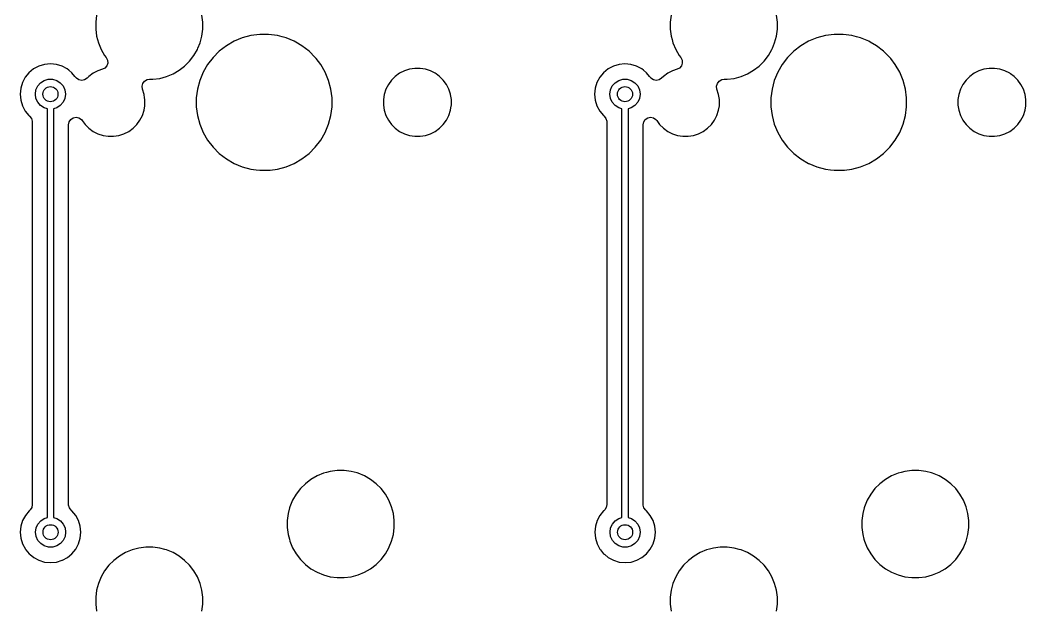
# Model space of a CAD drawing. Extents: x 17 to 170, y -181 to -32.
# Drawn here: x 98.33 to 131.68, y -89.09 to -69.65 of the extents above; entities that cross this region are included whole.
import ezdxf

# ---------------------------------------------------------------- set-up
doc = ezdxf.new("R2010")
doc.units = 0
doc.layers.add('BLACK', color=7, linetype='CONTINUOUS')

msp = doc.modelspace()

# ---------------------------------------------------------------- linework, layer by layer
at = {"layer": 'BLACK', "linetype": 'CONTINUOUS'}
for p, q in [((100.869879, -69.487874), (100.8395, -69.718628)), ((104.3905, -69.718628), (104.360121, -69.487874)), ((119.919879, -69.487874), (119.8895, -69.718628)), ((123.4405, -69.718628), (123.410121, -69.487874)), ((100.8395, -69.718628), (100.8395, -69.951372)), ((100.8395, -69.951372), (100.869879, -70.182126)), ((104.360121, -70.182126), (104.3905, -69.951372)), ((104.3905, -69.951372), (104.3905, -69.718628)), ((119.8895, -69.718628), (119.8895, -69.951372)), ((119.8895, -69.951372), (119.919879, -70.182126)), ((123.410121, -70.182126), (123.4405, -69.951372)), ((123.4405, -69.951372), (123.4405, -69.718628)), ((100.869879, -70.182126), (100.898975, -70.290712)), ((100.898975, -70.290712), (100.93012, -70.406948)), ((104.299882, -70.40694), (104.360121, -70.182126)), ((105.427496, -70.352255), (105.17201, -70.499759)), ((105.4275, -70.352253), (105.427496, -70.352255)), ((105.700049, -70.23936), (105.4275, -70.352253)), ((105.985011, -70.163006), (105.700049, -70.23936)), ((106.277493, -70.1245), (105.985011, -70.163006)), ((106.277494, -70.1245), (106.277493, -70.1245)), ((106.572506, -70.1245), (106.277494, -70.1245)), ((106.572507, -70.1245), (106.572506, -70.1245)), ((106.864989, -70.163006), (106.572507, -70.1245)), ((106.864993, -70.163007), (106.864988, -70.163006)), ((106.864988, -70.163006), (106.864989, -70.163006)), ((107.018105, -70.204033), (106.864993, -70.163007)), ((107.14995, -70.23936), (107.018105, -70.204033)), ((107.422499, -70.352253), (107.14995, -70.23936)), ((107.422503, -70.352255), (107.422499, -70.352253)), ((107.422505, -70.352256), (107.422503, -70.352255)), ((107.422507, -70.352257), (107.422505, -70.352256)), ((107.469421, -70.379343), (107.422507, -70.352257)), ((119.919879, -70.182126), (119.948975, -70.290712)), ((119.948975, -70.290712), (119.98012, -70.406948)), ((123.349882, -70.40694), (123.410121, -70.182126)), ((124.477496, -70.352255), (124.22201, -70.499759)), ((124.4775, -70.352253), (124.477496, -70.352255)), ((124.750049, -70.23936), (124.4775, -70.352253)), ((125.035011, -70.163006), (124.750049, -70.23936)), ((125.327493, -70.1245), (125.035011, -70.163006)), ((125.327494, -70.1245), (125.327493, -70.1245)), ((125.622506, -70.1245), (125.327494, -70.1245)), ((125.622507, -70.1245), (125.622506, -70.1245)), ((125.914989, -70.163006), (125.622507, -70.1245)), ((125.914993, -70.163007), (125.914988, -70.163006)), ((125.914988, -70.163006), (125.914989, -70.163006)), ((126.068105, -70.204033), (125.914993, -70.163007)), ((126.19995, -70.23936), (126.068105, -70.204033)), ((126.472499, -70.352253), (126.19995, -70.23936)), ((126.472503, -70.352255), (126.472499, -70.352253)), ((126.472505, -70.352256), (126.472503, -70.352255)), ((126.472507, -70.352257), (126.472505, -70.352256)), ((126.519421, -70.379343), (126.472507, -70.352257)), ((100.93012, -70.406948), (101.019179, -70.621958)), ((101.019179, -70.621958), (101.019184, -70.621967)), ((101.019184, -70.621967), (101.019185, -70.621969)), ((101.019185, -70.621969), (101.135558, -70.823532)), ((104.094442, -70.823532), (104.210815, -70.621969)), ((104.210815, -70.621969), (104.227986, -70.580516)), ((104.227986, -70.580516), (104.299879, -70.406948)), ((104.299879, -70.406945), (104.299882, -70.40694)), ((104.299879, -70.406948), (104.299879, -70.406945)), ((104.937963, -70.679349), (104.729349, -70.887963)), ((105.172005, -70.499762), (104.937963, -70.679349)), ((105.17201, -70.499759), (105.172005, -70.499762)), ((107.677989, -70.499759), (107.469421, -70.379343)), ((107.677994, -70.499762), (107.677989, -70.499759)), ((107.912036, -70.679349), (107.677994, -70.499762)), ((107.912037, -70.67935), (107.912036, -70.679349)), ((107.912042, -70.679354), (107.912037, -70.67935)), ((108.120646, -70.887958), (107.912042, -70.679354)), ((119.98012, -70.406948), (120.069179, -70.621958)), ((120.069179, -70.621958), (120.069184, -70.621967)), ((120.069184, -70.621967), (120.069185, -70.621969)), ((120.069185, -70.621969), (120.185558, -70.823532)), ((123.144442, -70.823532), (123.260815, -70.621969)), ((123.260815, -70.621969), (123.277986, -70.580516)), ((123.277986, -70.580516), (123.349879, -70.406948)), ((123.349879, -70.406945), (123.349882, -70.40694)), ((123.349879, -70.406948), (123.349879, -70.406945)), ((123.987963, -70.679349), (123.779349, -70.887963)), ((124.222005, -70.499762), (123.987963, -70.679349)), ((124.22201, -70.499759), (124.222005, -70.499762)), ((126.727989, -70.499759), (126.519421, -70.379343)), ((126.727994, -70.499762), (126.727989, -70.499759)), ((126.962036, -70.679349), (126.727994, -70.499762)), ((126.962037, -70.67935), (126.962036, -70.679349)), ((126.962042, -70.679354), (126.962037, -70.67935)), ((127.170646, -70.887958), (126.962042, -70.679354)), ((101.135558, -70.823532), (101.13556, -70.823535)), ((101.13556, -70.823535), (101.135561, -70.823536)), ((101.135561, -70.823536), (101.188925, -70.893082)), ((101.188925, -70.893082), (101.231896, -70.980217)), ((101.231896, -70.980217), (101.23825, -71.077164)), ((103.788181, -71.172756), (103.952756, -71.008181)), ((103.952756, -71.008181), (104.094442, -70.823532)), ((104.729349, -70.887963), (104.549762, -71.122005)), ((108.120649, -70.887962), (108.120646, -70.887958)), ((108.12065, -70.887963), (108.120649, -70.887962)), ((108.148148, -70.923799), (108.12065, -70.887963)), ((108.300238, -71.122006), (108.148148, -70.923799)), ((120.185558, -70.823532), (120.18556, -70.823535)), ((120.18556, -70.823535), (120.185561, -70.823536)), ((120.185561, -70.823536), (120.238925, -70.893082)), ((120.238925, -70.893082), (120.281896, -70.980217)), ((120.281896, -70.980217), (120.28825, -71.077164)), ((122.838181, -71.172756), (123.002756, -71.008181)), ((123.002756, -71.008181), (123.144442, -70.823532)), ((123.779349, -70.887963), (123.599762, -71.122005)), ((127.170649, -70.887962), (127.170646, -70.887958)), ((127.17065, -70.887963), (127.170649, -70.887962)), ((127.198148, -70.923799), (127.17065, -70.887963)), ((127.350238, -71.122006), (127.198148, -70.923799)), ((98.779637, -71.26804), (98.627294, -71.393066)), ((98.95344, -71.17514), (98.779637, -71.26804)), ((98.953448, -71.175137), (98.95344, -71.17514)), ((99.142042, -71.117927), (98.953448, -71.175137)), ((99.338174, -71.098611), (99.142042, -71.117927)), ((99.534305, -71.117927), (99.338174, -71.098611)), ((99.722899, -71.175137), (99.534305, -71.117927)), ((99.722907, -71.17514), (99.722899, -71.175137)), ((99.89671, -71.26804), (99.722907, -71.17514)), ((99.953249, -71.314441), (99.89671, -71.26804)), ((100.049057, -71.393069), (99.953249, -71.314441)), ((100.912947, -71.331963), (100.75511, -71.412385)), ((100.912965, -71.331955), (100.912947, -71.331963)), ((101.068325, -71.281476), (100.912965, -71.331955)), ((101.142961, -71.242208), (101.068325, -71.281476)), ((101.20702, -71.169163), (101.142961, -71.242208)), ((101.23825, -71.077164), (101.20702, -71.169163)), ((103.401969, -71.430815), (103.603532, -71.314442)), ((103.603532, -71.314442), (103.788181, -71.172756)), ((104.549759, -71.12201), (104.402255, -71.377496)), ((104.549762, -71.122005), (104.549759, -71.12201)), ((108.447743, -71.377493), (108.300238, -71.122006)), ((111.072947, -71.331963), (110.91511, -71.412385)), ((111.072956, -71.331959), (111.072947, -71.331963)), ((111.072958, -71.331958), (111.072956, -71.331958)), ((111.072956, -71.331958), (111.072956, -71.331959)), ((111.241445, -71.277214), (111.072958, -71.331958)), ((111.241448, -71.277213), (111.241445, -71.277214)), ((111.24145, -71.277213), (111.241448, -71.277213)), ((111.241456, -71.277211), (111.24145, -71.277213)), ((111.416411, -71.2495), (111.241456, -71.277211)), ((111.416421, -71.2495), (111.416411, -71.2495)), ((111.593579, -71.2495), (111.416421, -71.2495)), ((111.593588, -71.2495), (111.593579, -71.2495)), ((111.768543, -71.277211), (111.593588, -71.2495)), ((111.768549, -71.277213), (111.768543, -71.277211)), ((111.768555, -71.277214), (111.768549, -71.277213)), ((111.937042, -71.331958), (111.768555, -71.277214)), ((111.93705, -71.331962), (111.937042, -71.331958)), ((111.937052, -71.331963), (111.93705, -71.331962)), ((112.094889, -71.412385), (111.937052, -71.331963)), ((117.829637, -71.26804), (117.677294, -71.393066)), ((118.00344, -71.17514), (117.829637, -71.26804)), ((118.003448, -71.175137), (118.00344, -71.17514)), ((118.192042, -71.117927), (118.003448, -71.175137)), ((118.388174, -71.098611), (118.192042, -71.117927)), ((118.584305, -71.117927), (118.388174, -71.098611)), ((118.772899, -71.175137), (118.584305, -71.117927)), ((118.772907, -71.17514), (118.772899, -71.175137)), ((118.94671, -71.26804), (118.772907, -71.17514)), ((119.003249, -71.314441), (118.94671, -71.26804)), ((119.099057, -71.393069), (119.003249, -71.314441)), ((119.962947, -71.331963), (119.80511, -71.412385)), ((119.962965, -71.331955), (119.962947, -71.331963)), ((120.118325, -71.281476), (119.962965, -71.331955)), ((120.192961, -71.242208), (120.118325, -71.281476)), ((120.25702, -71.169163), (120.192961, -71.242208)), ((120.28825, -71.077164), (120.25702, -71.169163)), ((122.451969, -71.430815), (122.653532, -71.314442)), ((122.653532, -71.314442), (122.838181, -71.172756)), ((123.599759, -71.12201), (123.452255, -71.377496)), ((123.599762, -71.122005), (123.599759, -71.12201)), ((127.497743, -71.377493), (127.350238, -71.122006)), ((130.122947, -71.331963), (129.96511, -71.412385)), ((130.122956, -71.331959), (130.122947, -71.331963)), ((130.122958, -71.331958), (130.122956, -71.331958)), ((130.122956, -71.331958), (130.122956, -71.331959)), ((130.291445, -71.277214), (130.122958, -71.331958)), ((130.291448, -71.277213), (130.291445, -71.277214)), ((130.29145, -71.277213), (130.291448, -71.277213)), ((130.291456, -71.277211), (130.29145, -71.277213)), ((130.466411, -71.2495), (130.291456, -71.277211)), ((130.466421, -71.2495), (130.466411, -71.2495)), ((130.643579, -71.2495), (130.466421, -71.2495)), ((130.643588, -71.2495), (130.643579, -71.2495)), ((130.818543, -71.277211), (130.643588, -71.2495)), ((130.818549, -71.277213), (130.818543, -71.277211)), ((130.818555, -71.277214), (130.818549, -71.277213)), ((130.987042, -71.331958), (130.818555, -71.277214)), ((130.98705, -71.331962), (130.987042, -71.331958)), ((130.987052, -71.331963), (130.98705, -71.331962)), ((131.144889, -71.412385), (130.987052, -71.331963)), ((98.502262, -71.545415), (98.409362, -71.719218)), ((98.627288, -71.393072), (98.502262, -71.545415)), ((98.627294, -71.393066), (98.627288, -71.393072)), ((99.010744, -71.726077), (99.130466, -71.649136)), ((99.130466, -71.649136), (99.267017, -71.609041)), ((99.267017, -71.609041), (99.409331, -71.609041)), ((99.409331, -71.609041), (99.545882, -71.649136)), ((99.545882, -71.649136), (99.665604, -71.726077)), ((100.15037, -71.516519), (100.049057, -71.393069)), ((100.181845, -71.554871), (100.15037, -71.516519)), ((100.182502, -71.554331), (100.181845, -71.554871)), ((100.200229, -71.575931), (100.182502, -71.554331)), ((100.28101, -71.629908), (100.200229, -71.575931)), ((100.376298, -71.648863), (100.28101, -71.629908)), ((100.471586, -71.62991), (100.376298, -71.648863)), ((100.552368, -71.575934), (100.471586, -71.62991)), ((100.611783, -71.516519), (100.552368, -71.575934)), ((100.611787, -71.516516), (100.611783, -71.516519)), ((100.75511, -71.412385), (100.611787, -71.516516)), ((102.400879, -71.746455), (102.461028, -71.670158)), ((102.461028, -71.670158), (102.545795, -71.622686)), ((102.545795, -71.622686), (102.622739, -71.6105)), ((102.622739, -71.6105), (102.731372, -71.6105)), ((102.731372, -71.6105), (102.962126, -71.580121)), ((102.962126, -71.580121), (103.18694, -71.519882)), ((103.18694, -71.519882), (103.186945, -71.519879)), ((103.186945, -71.519879), (103.186948, -71.519879)), ((103.186948, -71.519879), (103.401958, -71.43082)), ((103.401958, -71.43082), (103.401961, -71.430818)), ((103.401961, -71.430818), (103.401969, -71.430815)), ((104.28936, -71.650049), (104.213006, -71.935011)), ((104.402253, -71.3775), (104.28936, -71.650049)), ((104.402255, -71.377496), (104.402253, -71.3775)), ((108.560639, -71.650048), (108.447743, -71.377493)), ((108.636993, -71.935007), (108.560639, -71.650048)), ((110.646514, -71.641789), (110.542385, -71.78511)), ((110.771789, -71.516514), (110.646514, -71.641789)), ((110.91511, -71.412385), (110.771789, -71.516514)), ((112.124788, -71.434108), (112.094889, -71.412385)), ((112.238214, -71.516517), (112.124788, -71.434108)), ((112.363483, -71.641786), (112.238214, -71.516517)), ((112.467614, -71.78511), (112.363483, -71.641786)), ((117.552262, -71.545415), (117.459362, -71.719218)), ((117.677288, -71.393072), (117.552262, -71.545415)), ((117.677294, -71.393066), (117.677288, -71.393072)), ((118.060744, -71.726077), (118.180466, -71.649136)), ((118.180466, -71.649136), (118.317017, -71.609041)), ((118.317017, -71.609041), (118.459331, -71.609041)), ((118.459331, -71.609041), (118.595882, -71.649136)), ((118.595882, -71.649136), (118.715604, -71.726077)), ((119.20037, -71.516519), (119.099057, -71.393069)), ((119.231845, -71.554871), (119.20037, -71.516519)), ((119.232502, -71.554331), (119.231845, -71.554871)), ((119.250229, -71.575931), (119.232502, -71.554331)), ((119.33101, -71.629908), (119.250229, -71.575931)), ((119.426298, -71.648863), (119.33101, -71.629908)), ((119.521586, -71.62991), (119.426298, -71.648863)), ((119.602368, -71.575934), (119.521586, -71.62991)), ((119.661783, -71.516519), (119.602368, -71.575934)), ((119.661787, -71.516516), (119.661783, -71.516519)), ((119.80511, -71.412385), (119.661787, -71.516516)), ((121.450879, -71.746455), (121.511028, -71.670158)), ((121.511028, -71.670158), (121.595795, -71.622686)), ((121.595795, -71.622686), (121.672739, -71.6105)), ((121.672739, -71.6105), (121.781372, -71.6105)), ((121.781372, -71.6105), (122.012126, -71.580121)), ((122.012126, -71.580121), (122.23694, -71.519882)), ((122.23694, -71.519882), (122.236945, -71.519879)), ((122.236945, -71.519879), (122.236948, -71.519879)), ((122.236948, -71.519879), (122.451958, -71.43082)), ((122.451958, -71.43082), (122.451961, -71.430818)), ((122.451961, -71.430818), (122.451969, -71.430815)), ((123.33936, -71.650049), (123.263006, -71.935011)), ((123.452253, -71.3775), (123.33936, -71.650049)), ((123.452255, -71.377496), (123.452253, -71.3775)), ((127.610639, -71.650048), (127.497743, -71.377493)), ((127.686993, -71.935007), (127.610639, -71.650048)), ((129.696514, -71.641789), (129.592385, -71.78511)), ((129.821789, -71.516514), (129.696514, -71.641789)), ((129.96511, -71.412385), (129.821789, -71.516514)), ((131.174788, -71.434108), (131.144889, -71.412385)), ((131.288214, -71.516517), (131.174788, -71.434108)), ((131.413483, -71.641786), (131.288214, -71.516517)), ((131.517614, -71.78511), (131.413483, -71.641786)), ((98.352149, -71.90782), (98.332833, -72.103952)), ((98.409359, -71.719226), (98.352149, -71.90782)), ((98.409362, -71.719218), (98.409359, -71.719226)), ((98.838174, -72.103952), (98.858428, -71.963086)), ((98.858428, -71.963086), (98.917547, -71.833632)), ((98.917547, -71.833632), (99.010744, -71.726077)), ((99.665604, -71.726077), (99.758801, -71.833632)), ((99.758801, -71.833632), (99.81792, -71.963086)), ((99.81792, -71.963086), (99.838174, -72.103952)), ((102.374507, -71.839962), (102.400879, -71.746455)), ((102.385925, -71.936444), (102.374507, -71.839962)), ((102.38804, -71.942955), (102.385925, -71.936444)), ((102.388042, -71.942958), (102.38804, -71.942955)), ((102.442786, -72.111445), (102.388042, -71.942958)), ((104.213006, -71.935011), (104.1745, -72.227493)), ((108.6755, -72.227494), (108.636993, -71.935007)), ((110.461958, -71.942958), (110.407214, -72.111445)), ((110.461963, -71.942947), (110.461958, -71.942956)), ((110.461958, -71.942956), (110.461958, -71.942958)), ((110.542385, -71.78511), (110.461963, -71.942947)), ((112.548042, -71.942958), (112.467614, -71.78511)), ((112.600351, -72.103952), (112.548042, -71.942958)), ((117.402149, -71.90782), (117.382833, -72.103952)), ((117.459359, -71.719226), (117.402149, -71.90782)), ((117.459362, -71.719218), (117.459359, -71.719226)), ((117.888174, -72.103952), (117.908428, -71.963086)), ((117.908428, -71.963086), (117.967547, -71.833632)), ((117.967547, -71.833632), (118.060744, -71.726077)), ((118.715604, -71.726077), (118.808801, -71.833632)), ((118.808801, -71.833632), (118.86792, -71.963086)), ((118.86792, -71.963086), (118.888174, -72.103952)), ((121.424507, -71.839962), (121.450879, -71.746455)), ((121.435925, -71.936444), (121.424507, -71.839962)), ((121.43804, -71.942955), (121.435925, -71.936444)), ((121.438042, -71.942958), (121.43804, -71.942955)), ((121.492786, -72.111445), (121.438042, -71.942958)), ((123.263006, -71.935011), (123.2245, -72.227493)), ((127.7255, -72.227494), (127.686993, -71.935007)), ((129.511958, -71.942958), (129.457214, -72.111445)), ((129.511963, -71.942947), (129.511958, -71.942956)), ((129.511958, -71.942956), (129.511958, -71.942958)), ((129.592385, -71.78511), (129.511963, -71.942947)), ((131.598042, -71.942958), (131.517614, -71.78511)), ((131.652786, -72.111445), (131.598042, -71.942958)), ((98.332833, -72.103952), (98.352149, -72.300083)), ((98.352149, -72.300083), (98.409359, -72.488677)), ((98.858428, -72.244818), (98.838174, -72.103952)), ((98.917547, -72.374272), (98.858428, -72.244818)), ((99.81792, -72.244818), (99.758801, -72.374272)), ((99.838174, -72.103952), (99.81792, -72.244818)), ((102.442787, -72.111454), (102.442786, -72.111445)), ((102.442788, -72.111456), (102.442787, -72.111454)), ((102.461167, -72.227493), (102.442788, -72.111456)), ((102.470499, -72.286411), (102.461167, -72.227493)), ((102.4705, -72.286423), (102.470499, -72.286411)), ((102.4705, -72.463576), (102.4705, -72.286423)), ((104.1745, -72.227493), (104.1745, -72.522506)), ((108.6755, -72.286411), (108.6755, -72.227494)), ((108.6755, -72.522506), (108.6755, -72.286411)), ((110.407211, -72.111456), (110.3795, -72.286411)), ((110.3795, -72.286411), (110.3795, -72.463588)), ((110.407213, -72.11145), (110.407211, -72.111456)), ((110.407214, -72.111445), (110.407213, -72.111448)), ((110.407213, -72.111448), (110.407213, -72.11145)), ((112.602786, -72.111445), (112.600351, -72.103952)), ((112.602787, -72.111454), (112.602786, -72.111445)), ((112.602788, -72.111456), (112.602787, -72.111454)), ((112.630499, -72.286411), (112.602788, -72.111456)), ((112.6305, -72.286423), (112.630499, -72.286411)), ((112.6305, -72.463576), (112.6305, -72.286423)), ((117.382833, -72.103952), (117.402149, -72.300083)), ((117.402149, -72.300083), (117.459359, -72.488677)), ((117.908428, -72.244818), (117.888174, -72.103952)), ((117.967547, -72.374272), (117.908428, -72.244818)), ((118.86792, -72.244818), (118.808801, -72.374272)), ((118.888174, -72.103952), (118.86792, -72.244818)), ((121.492787, -72.111454), (121.492786, -72.111445)), ((121.492788, -72.111456), (121.492787, -72.111454)), ((121.511167, -72.227493), (121.492788, -72.111456)), ((121.520499, -72.286411), (121.511167, -72.227493)), ((121.5205, -72.286423), (121.520499, -72.286411)), ((121.5205, -72.463576), (121.5205, -72.286423)), ((123.2245, -72.227493), (123.2245, -72.522506)), ((127.7255, -72.286411), (127.7255, -72.227494)), ((127.7255, -72.522506), (127.7255, -72.286411)), ((129.457211, -72.111456), (129.4295, -72.286411)), ((129.4295, -72.286411), (129.4295, -72.463588)), ((129.457213, -72.11145), (129.457211, -72.111456)), ((129.457214, -72.111445), (129.457213, -72.111448)), ((129.457213, -72.111448), (129.457213, -72.11145)), ((131.652787, -72.111454), (131.652786, -72.111445)), ((131.652788, -72.111456), (131.652787, -72.111454)), ((131.680499, -72.286411), (131.652788, -72.111456)), ((131.6805, -72.286423), (131.680499, -72.286411)), ((131.6805, -72.463576), (131.6805, -72.286423)), ((98.409359, -72.488677), (98.409362, -72.488685)), ((98.409362, -72.488685), (98.502262, -72.662488)), ((98.502262, -72.662488), (98.502264, -72.66249)), ((98.502264, -72.66249), (98.627291, -72.814835)), ((99.010744, -72.481827), (98.917547, -72.374272)), ((99.130466, -72.558768), (99.010744, -72.481827)), ((99.238174, -72.590393), (99.130466, -72.558768)), ((99.238174, -86.130678), (99.238174, -72.590393)), ((99.545882, -72.558768), (99.438174, -72.590393)), ((99.438174, -72.590393), (99.438174, -86.128533)), ((99.665604, -72.481827), (99.545882, -72.558768)), ((99.758801, -72.374272), (99.665604, -72.481827)), ((102.388042, -72.807042), (102.442786, -72.638555)), ((102.442786, -72.638555), (102.466524, -72.488685)), ((102.466524, -72.488685), (102.470499, -72.463588)), ((102.470499, -72.463588), (102.4705, -72.463576)), ((104.1745, -72.522506), (104.212985, -72.814831)), ((108.636993, -72.814993), (108.6755, -72.522506)), ((110.3795, -72.463588), (110.407211, -72.638543)), ((110.407211, -72.638543), (110.407213, -72.638549)), ((110.407213, -72.638549), (110.407214, -72.638555)), ((110.407214, -72.638555), (110.461958, -72.807042)), ((112.548042, -72.807042), (112.602786, -72.638555)), ((112.602786, -72.638555), (112.626524, -72.488685)), ((112.626524, -72.488685), (112.630499, -72.463588)), ((112.630499, -72.463588), (112.6305, -72.463576)), ((117.459359, -72.488677), (117.459362, -72.488685)), ((117.459362, -72.488685), (117.552262, -72.662488)), ((117.552262, -72.662488), (117.552264, -72.66249)), ((117.552264, -72.66249), (117.677291, -72.814835)), ((118.060744, -72.481827), (117.967547, -72.374272)), ((118.180466, -72.558768), (118.060744, -72.481827)), ((118.288174, -72.590393), (118.180466, -72.558768)), ((118.288174, -86.130678), (118.288174, -72.590393)), ((118.595882, -72.558768), (118.488174, -72.590393)), ((118.488174, -72.590393), (118.488174, -86.128533)), ((118.715604, -72.481827), (118.595882, -72.558768)), ((118.808801, -72.374272), (118.715604, -72.481827)), ((121.438042, -72.807042), (121.492786, -72.638555)), ((121.492786, -72.638555), (121.516524, -72.488685)), ((121.516524, -72.488685), (121.520499, -72.463588)), ((121.520499, -72.463588), (121.5205, -72.463576)), ((123.2245, -72.522506), (123.262985, -72.814831)), ((127.686993, -72.814993), (127.7255, -72.522506)), ((129.4295, -72.463588), (129.457211, -72.638543)), ((129.457211, -72.638543), (129.457213, -72.638549)), ((129.457213, -72.638549), (129.457214, -72.638555)), ((129.457214, -72.638555), (129.511958, -72.807042)), ((131.598042, -72.807042), (131.652786, -72.638555)), ((131.652786, -72.638555), (131.676524, -72.488685)), ((131.676524, -72.488685), (131.680499, -72.463588)), ((131.680499, -72.463588), (131.6805, -72.463576)), ((98.627291, -72.814835), (98.646639, -72.830714)), ((98.646639, -72.830714), (98.708272, -72.905814)), ((98.708272, -72.905814), (98.736475, -72.998786)), ((98.736475, -72.998786), (98.737674, -73.023192)), ((98.737674, -73.023192), (98.737674, -85.699804)), ((99.938674, -73.120516), (99.957628, -73.025228)), ((99.957628, -73.025228), (100.011604, -72.944446)), ((100.011604, -72.944446), (100.092386, -72.89047)), ((100.092386, -72.89047), (100.187674, -72.871516)), ((100.187674, -72.871516), (100.282962, -72.89047)), ((100.282962, -72.89047), (100.363744, -72.944446)), ((100.363744, -72.944446), (100.389118, -72.974155)), ((100.389118, -72.974155), (100.486517, -73.108214)), ((102.203483, -73.108214), (102.307614, -72.96489)), ((102.307614, -72.96489), (102.388042, -72.807042)), ((104.212985, -72.814831), (104.213007, -72.814993)), ((104.213007, -72.814993), (104.213397, -72.816447)), ((104.213397, -72.816447), (104.28936, -73.09995)), ((108.560639, -73.099952), (108.636993, -72.814993)), ((110.461958, -72.807042), (110.461959, -72.807043)), ((110.461959, -72.807043), (110.461963, -72.807052)), ((110.461963, -72.807052), (110.542385, -72.964889)), ((110.542385, -72.964889), (110.567013, -72.998786)), ((110.567013, -72.998786), (110.646517, -73.108214)), ((112.363483, -73.108214), (112.467614, -72.96489)), ((112.467614, -72.96489), (112.548042, -72.807042)), ((117.677291, -72.814835), (117.696639, -72.830714)), ((117.696639, -72.830714), (117.758272, -72.905814)), ((117.758272, -72.905814), (117.786475, -72.998786)), ((117.786475, -72.998786), (117.787674, -73.023192)), ((117.787674, -73.023192), (117.787674, -85.699804)), ((118.988674, -73.120516), (119.007628, -73.025228)), ((119.007628, -73.025228), (119.061604, -72.944446)), ((119.061604, -72.944446), (119.142386, -72.89047)), ((119.142386, -72.89047), (119.237674, -72.871516)), ((119.237674, -72.871516), (119.332962, -72.89047)), ((119.332962, -72.89047), (119.413744, -72.944446)), ((119.413744, -72.944446), (119.439118, -72.974155)), ((119.439118, -72.974155), (119.536517, -73.108214)), ((121.253483, -73.108214), (121.357614, -72.96489)), ((121.357614, -72.96489), (121.438042, -72.807042)), ((123.262985, -72.814831), (123.263007, -72.814993)), ((123.263007, -72.814993), (123.263397, -72.816447)), ((123.263397, -72.816447), (123.33936, -73.09995)), ((127.610639, -73.099952), (127.686993, -72.814993)), ((129.511958, -72.807042), (129.511959, -72.807043)), ((129.511959, -72.807043), (129.511963, -72.807052)), ((129.511963, -72.807052), (129.592385, -72.964889)), ((129.592385, -72.964889), (129.617013, -72.998786)), ((129.617013, -72.998786), (129.696517, -73.108214)), ((131.413483, -73.108214), (131.517614, -72.96489)), ((131.517614, -72.96489), (131.598042, -72.807042)), ((99.938674, -85.69381), (99.938674, -73.120516)), ((100.486517, -73.108214), (100.611786, -73.233483)), ((100.611786, -73.233483), (100.75511, -73.337614)), ((100.75511, -73.337614), (100.912958, -73.418042)), ((101.777042, -73.418042), (101.93489, -73.337614)), ((101.93489, -73.337614), (102.078214, -73.233483)), ((102.078214, -73.233483), (102.203483, -73.108214)), ((104.28936, -73.09995), (104.402253, -73.372499)), ((108.447743, -73.372507), (108.560639, -73.099952)), ((110.646517, -73.108214), (110.771786, -73.233483)), ((110.771786, -73.233483), (110.91511, -73.337614)), ((110.91511, -73.337614), (111.072958, -73.418042)), ((111.937042, -73.418042), (112.09489, -73.337614)), ((112.09489, -73.337614), (112.238214, -73.233483)), ((112.238214, -73.233483), (112.363483, -73.108214)), ((118.988674, -85.69381), (118.988674, -73.120516)), ((119.536517, -73.108214), (119.661786, -73.233483)), ((119.661786, -73.233483), (119.80511, -73.337614)), ((119.80511, -73.337614), (119.962958, -73.418042)), ((120.827042, -73.418042), (120.98489, -73.337614)), ((120.98489, -73.337614), (121.128214, -73.233483)), ((121.128214, -73.233483), (121.253483, -73.108214)), ((123.33936, -73.09995), (123.452253, -73.372499)), ((127.497743, -73.372507), (127.610639, -73.099952)), ((129.696517, -73.108214), (129.821786, -73.233483)), ((129.821786, -73.233483), (129.96511, -73.337614)), ((129.96511, -73.337614), (130.122958, -73.418042)), ((130.987042, -73.418042), (131.14489, -73.337614)), ((131.14489, -73.337614), (131.288214, -73.233483)), ((131.288214, -73.233483), (131.413483, -73.108214)), ((100.912958, -73.418042), (101.081445, -73.472786)), ((101.081445, -73.472786), (101.081454, -73.472787)), ((101.081454, -73.472787), (101.081456, -73.472788)), ((101.081456, -73.472788), (101.256411, -73.500499)), ((101.256411, -73.500499), (101.256418, -73.500499)), ((101.256418, -73.500499), (101.256421, -73.5005)), ((101.256421, -73.5005), (101.256424, -73.5005)), ((101.256424, -73.5005), (101.433576, -73.5005)), ((101.433576, -73.5005), (101.433579, -73.5005)), ((101.433579, -73.5005), (101.433582, -73.500499)), ((101.433582, -73.500499), (101.433588, -73.500499)), ((101.433588, -73.500499), (101.608543, -73.472788)), ((101.608543, -73.472787), (101.608555, -73.472786)), ((101.608543, -73.472788), (101.608543, -73.472787)), ((101.608555, -73.472786), (101.777042, -73.418042)), ((104.402253, -73.372499), (104.402255, -73.372503)), ((104.402255, -73.372503), (104.402257, -73.372507)), ((104.402257, -73.372507), (104.549762, -73.627994)), ((104.549762, -73.627994), (104.729354, -73.862042)), ((108.120646, -73.862042), (108.300238, -73.627994)), ((108.300238, -73.627994), (108.447743, -73.372507)), ((111.072958, -73.418042), (111.241445, -73.472786)), ((111.241445, -73.472786), (111.241454, -73.472787)), ((111.241454, -73.472787), (111.241456, -73.472788)), ((111.241456, -73.472788), (111.416411, -73.500499)), ((111.416411, -73.500499), (111.416418, -73.500499)), ((111.416418, -73.500499), (111.416421, -73.5005)), ((111.416421, -73.5005), (111.416424, -73.5005)), ((111.416424, -73.5005), (111.593576, -73.5005)), ((111.593576, -73.5005), (111.593579, -73.5005)), ((111.593579, -73.5005), (111.593582, -73.500499)), ((111.593582, -73.500499), (111.593588, -73.500499)), ((111.593588, -73.500499), (111.768543, -73.472788)), ((111.768543, -73.472787), (111.768555, -73.472786)), ((111.768543, -73.472788), (111.768543, -73.472787)), ((111.768555, -73.472786), (111.937042, -73.418042)), ((119.962958, -73.418042), (120.131445, -73.472786)), ((120.131445, -73.472786), (120.131454, -73.472787)), ((120.131454, -73.472787), (120.131456, -73.472788)), ((120.131456, -73.472788), (120.306411, -73.500499)), ((120.306411, -73.500499), (120.306418, -73.500499)), ((120.306418, -73.500499), (120.306421, -73.5005)), ((120.306421, -73.5005), (120.306424, -73.5005)), ((120.306424, -73.5005), (120.483576, -73.5005)), ((120.483576, -73.5005), (120.483579, -73.5005)), ((120.483579, -73.5005), (120.483582, -73.500499)), ((120.483582, -73.500499), (120.483588, -73.500499)), ((120.483588, -73.500499), (120.658543, -73.472788)), ((120.658543, -73.472787), (120.658555, -73.472786)), ((120.658543, -73.472788), (120.658543, -73.472787)), ((120.658555, -73.472786), (120.827042, -73.418042)), ((123.452253, -73.372499), (123.452255, -73.372503)), ((123.452255, -73.372503), (123.452257, -73.372507)), ((123.452257, -73.372507), (123.599762, -73.627994)), ((123.599762, -73.627994), (123.779354, -73.862042)), ((127.170646, -73.862042), (127.350238, -73.627994)), ((127.350238, -73.627994), (127.497743, -73.372507)), ((130.122958, -73.418042), (130.291445, -73.472786)), ((130.291445, -73.472786), (130.291454, -73.472787)), ((130.291454, -73.472787), (130.291456, -73.472788)), ((130.291456, -73.472788), (130.466411, -73.500499)), ((130.466411, -73.500499), (130.466418, -73.500499)), ((130.466418, -73.500499), (130.466421, -73.5005)), ((130.466421, -73.5005), (130.466424, -73.5005)), ((130.466424, -73.5005), (130.643576, -73.5005)), ((130.643576, -73.5005), (130.643579, -73.5005)), ((130.643579, -73.5005), (130.643582, -73.500499)), ((130.643582, -73.500499), (130.643588, -73.500499)), ((130.643588, -73.500499), (130.818543, -73.472788)), ((130.818543, -73.472787), (130.818555, -73.472786)), ((130.818543, -73.472788), (130.818543, -73.472787)), ((130.818555, -73.472786), (130.987042, -73.418042)), ((104.729354, -73.862042), (104.937958, -74.070646)), ((107.912042, -74.070646), (108.120646, -73.862042)), ((123.779354, -73.862042), (123.987958, -74.070646)), ((126.962042, -74.070646), (127.170646, -73.862042)), ((104.937958, -74.070646), (105.172006, -74.250238)), ((105.172006, -74.250238), (105.427493, -74.397743)), ((107.422507, -74.397743), (107.677994, -74.250238)), ((107.677994, -74.250238), (107.912042, -74.070646)), ((123.987958, -74.070646), (124.222006, -74.250238)), ((124.222006, -74.250238), (124.477493, -74.397743)), ((126.472507, -74.397743), (126.727994, -74.250238)), ((126.727994, -74.250238), (126.962042, -74.070646)), ((105.427493, -74.397743), (105.427498, -74.397745)), ((105.427498, -74.397745), (105.4275, -74.397746)), ((105.4275, -74.397746), (105.428362, -74.398103)), ((105.428362, -74.398103), (105.700048, -74.510639)), ((105.700048, -74.510639), (105.985007, -74.586993)), ((105.985007, -74.586993), (106.155447, -74.609432)), ((106.155447, -74.609432), (106.277493, -74.6255)), ((106.277493, -74.6255), (106.277494, -74.6255)), ((106.277494, -74.6255), (106.572507, -74.6255)), ((106.572507, -74.6255), (106.621253, -74.619082)), ((106.621253, -74.619082), (106.864993, -74.586993)), ((106.864993, -74.586993), (107.149952, -74.510639)), ((107.149952, -74.510639), (107.422507, -74.397743)), ((124.477493, -74.397743), (124.477498, -74.397745)), ((124.477498, -74.397745), (124.4775, -74.397746)), ((124.4775, -74.397746), (124.478362, -74.398103)), ((124.478362, -74.398103), (124.750048, -74.510639)), ((124.750048, -74.510639), (125.035007, -74.586993)), ((125.035007, -74.586993), (125.205447, -74.609432)), ((125.205447, -74.609432), (125.327493, -74.6255)), ((125.327493, -74.6255), (125.327494, -74.6255)), ((125.327494, -74.6255), (125.622507, -74.6255)), ((125.622507, -74.6255), (125.671253, -74.619082)), ((125.671253, -74.619082), (125.914993, -74.586993)), ((125.914993, -74.586993), (126.199952, -74.510639)), ((126.199952, -74.510639), (126.472507, -74.397743)), ((108.393051, -84.66012), (108.178041, -84.749179)), ((108.492116, -84.633576), (108.393051, -84.66012)), ((108.617874, -84.599879), (108.492116, -84.633576)), ((108.617878, -84.599878), (108.617874, -84.599879)), ((108.61788, -84.599878), (108.617878, -84.599878)), ((108.848628, -84.5695), (108.61788, -84.599878)), ((109.081372, -84.5695), (108.848628, -84.5695)), ((109.312119, -84.599878), (109.081372, -84.5695)), ((109.312126, -84.599879), (109.312119, -84.599878)), ((109.505271, -84.651632), (109.312126, -84.599879)), ((109.536948, -84.66012), (109.505271, -84.651632)), ((109.751958, -84.749179), (109.536948, -84.66012)), ((127.443051, -84.66012), (127.228041, -84.749179)), ((127.542116, -84.633576), (127.443051, -84.66012)), ((127.667874, -84.599879), (127.542116, -84.633576)), ((127.667878, -84.599878), (127.667874, -84.599879)), ((127.66788, -84.599878), (127.667878, -84.599878)), ((127.898628, -84.5695), (127.66788, -84.599878)), ((128.131372, -84.5695), (127.898628, -84.5695)), ((128.362119, -84.599878), (128.131372, -84.5695)), ((128.362126, -84.599879), (128.362119, -84.599878)), ((128.555271, -84.651632), (128.362126, -84.599879)), ((128.586948, -84.66012), (128.555271, -84.651632)), ((128.801958, -84.749179), (128.586948, -84.66012)), ((107.791815, -85.007247), (107.627247, -85.171815)), ((107.791819, -85.007244), (107.791815, -85.007247)), ((107.976467, -84.865558), (107.791819, -85.007244)), ((108.178032, -84.749184), (107.976467, -84.865558)), ((108.178041, -84.749179), (108.178032, -84.749184)), ((109.751967, -84.749184), (109.751958, -84.749179)), ((109.751969, -84.749185), (109.751967, -84.749184)), ((109.953532, -84.865558), (109.751969, -84.749185)), ((110.138181, -85.007244), (109.953532, -84.865558)), ((110.302756, -85.171819), (110.138181, -85.007244)), ((126.841815, -85.007247), (126.677247, -85.171815)), ((126.841819, -85.007244), (126.841815, -85.007247)), ((127.026467, -84.865558), (126.841819, -85.007244)), ((127.228032, -84.749184), (127.026467, -84.865558)), ((127.228041, -84.749179), (127.228032, -84.749184)), ((128.801967, -84.749184), (128.801958, -84.749179)), ((128.801969, -84.749185), (128.801967, -84.749184)), ((129.003532, -84.865558), (128.801969, -84.749185)), ((129.188181, -85.007244), (129.003532, -84.865558)), ((129.352756, -85.171819), (129.188181, -85.007244)), ((107.485558, -85.356467), (107.369184, -85.558032)), ((107.627244, -85.171819), (107.485558, -85.356467)), ((107.627247, -85.171815), (107.627244, -85.171819)), ((110.444442, -85.356468), (110.302756, -85.171819)), ((110.560815, -85.558031), (110.444442, -85.356468)), ((126.535558, -85.356467), (126.419184, -85.558032)), ((126.677244, -85.171819), (126.535558, -85.356467)), ((126.677247, -85.171815), (126.677244, -85.171819)), ((129.494442, -85.356468), (129.352756, -85.171819)), ((129.610815, -85.558031), (129.494442, -85.356468)), ((98.737674, -85.699804), (98.71872, -85.795092)), ((99.939873, -85.718212), (99.938674, -85.69381)), ((107.369179, -85.558041), (107.28012, -85.773051)), ((107.369184, -85.558032), (107.369179, -85.558041)), ((110.560815, -85.558032), (110.560815, -85.558031)), ((110.56082, -85.558041), (110.560815, -85.558032)), ((110.649879, -85.773051), (110.56082, -85.558041)), ((117.787674, -85.699804), (117.76872, -85.795092)), ((118.989873, -85.718212), (118.988674, -85.69381)), ((126.419179, -85.558041), (126.33012, -85.773051)), ((126.419184, -85.558032), (126.419179, -85.558041)), ((129.610815, -85.558032), (129.610815, -85.558031)), ((129.61082, -85.558041), (129.610815, -85.558032)), ((129.699879, -85.773051), (129.61082, -85.558041)), ((98.630945, -85.905162), (98.505914, -86.057511)), ((98.646639, -85.892283), (98.630945, -85.905162)), ((98.664744, -85.875874), (98.646639, -85.892283)), ((98.71872, -85.795092), (98.664744, -85.875874)), ((99.968074, -85.811184), (99.939873, -85.718212)), ((100.029707, -85.886287), (99.968074, -85.811184)), ((100.052702, -85.905159), (100.029707, -85.886287)), ((100.052709, -85.905165), (100.052702, -85.905159)), ((100.052711, -85.905168), (100.052709, -85.905165)), ((100.177737, -86.057511), (100.052711, -85.905168)), ((107.219775, -85.998663), (107.1895, -86.228628)), ((107.219878, -85.99788), (107.219775, -85.998663)), ((107.219879, -85.997874), (107.219878, -85.997878)), ((107.219878, -85.997878), (107.219878, -85.99788)), ((107.269797, -85.811578), (107.219879, -85.997874)), ((107.28012, -85.773051), (107.269797, -85.811578)), ((110.64988, -85.773055), (110.649879, -85.773051)), ((110.649882, -85.77306), (110.64988, -85.773055)), ((110.710121, -85.997874), (110.649882, -85.77306)), ((110.7405, -86.228628), (110.710121, -85.997874)), ((117.680945, -85.905162), (117.555914, -86.057511)), ((117.696639, -85.892283), (117.680945, -85.905162)), ((117.714744, -85.875874), (117.696639, -85.892283)), ((117.76872, -85.795092), (117.714744, -85.875874)), ((119.018074, -85.811184), (118.989873, -85.718212)), ((119.079707, -85.886287), (119.018074, -85.811184)), ((119.102702, -85.905159), (119.079707, -85.886287)), ((119.102709, -85.905165), (119.102702, -85.905159)), ((119.102711, -85.905168), (119.102709, -85.905165)), ((119.227737, -86.057511), (119.102711, -85.905168)), ((126.269775, -85.998663), (126.2395, -86.228628)), ((126.269878, -85.99788), (126.269775, -85.998663)), ((126.269879, -85.997874), (126.269878, -85.997878)), ((126.269878, -85.997878), (126.269878, -85.99788)), ((126.319797, -85.811578), (126.269879, -85.997874)), ((126.33012, -85.773051), (126.319797, -85.811578)), ((129.69988, -85.773055), (129.699879, -85.773051)), ((129.699882, -85.77306), (129.69988, -85.773055)), ((129.760121, -85.997874), (129.699882, -85.77306)), ((129.7905, -86.228628), (129.760121, -85.997874)), ((98.413011, -86.231322), (98.355801, -86.419916)), ((98.413014, -86.231314), (98.413011, -86.231322)), ((98.505914, -86.057511), (98.413014, -86.231314)), ((98.86208, -86.475182), (98.921199, -86.345728)), ((98.921199, -86.345728), (99.014396, -86.238173)), ((99.014396, -86.238173), (99.134118, -86.161232)), ((99.134118, -86.161232), (99.238174, -86.130678)), ((99.438174, -86.128533), (99.549534, -86.161232)), ((99.549534, -86.161232), (99.669256, -86.238173)), ((99.669256, -86.238173), (99.762453, -86.345728)), ((99.762453, -86.345728), (99.821572, -86.475182)), ((100.269201, -86.228628), (100.177737, -86.057511)), ((100.270637, -86.231314), (100.269201, -86.228628)), ((100.270638, -86.231318), (100.270637, -86.231314)), ((100.27064, -86.231321), (100.270638, -86.231318)), ((100.32785, -86.419916), (100.27064, -86.231321)), ((107.1895, -86.228628), (107.1895, -86.461372)), ((110.7405, -86.461372), (110.7405, -86.228628)), ((117.463011, -86.231322), (117.405801, -86.419916)), ((117.463014, -86.231314), (117.463011, -86.231322)), ((117.555914, -86.057511), (117.463014, -86.231314)), ((117.91208, -86.475182), (117.971199, -86.345728)), ((117.971199, -86.345728), (118.064396, -86.238173)), ((118.064396, -86.238173), (118.184118, -86.161232)), ((118.184118, -86.161232), (118.288174, -86.130678)), ((118.488174, -86.128533), (118.599534, -86.161232)), ((118.599534, -86.161232), (118.719256, -86.238173)), ((118.719256, -86.238173), (118.812453, -86.345728)), ((118.812453, -86.345728), (118.871572, -86.475182)), ((119.319201, -86.228628), (119.227737, -86.057511)), ((119.320637, -86.231314), (119.319201, -86.228628)), ((119.320638, -86.231318), (119.320637, -86.231314)), ((119.32064, -86.231321), (119.320638, -86.231318)), ((119.37785, -86.419916), (119.32064, -86.231321)), ((126.2395, -86.228628), (126.2395, -86.461372)), ((129.7905, -86.461372), (129.7905, -86.228628)), ((98.355801, -86.419916), (98.336485, -86.616048)), ((98.336485, -86.616048), (98.355801, -86.812179)), ((98.841826, -86.616048), (98.86208, -86.475182)), ((98.86208, -86.756914), (98.841826, -86.616048)), ((99.821572, -86.475182), (99.841826, -86.616048)), ((99.841826, -86.616048), (99.821572, -86.756914)), ((100.347167, -86.616048), (100.32785, -86.419916)), ((100.32785, -86.81218), (100.347167, -86.616048)), ((107.1895, -86.461372), (107.219879, -86.692126)), ((107.219879, -86.692126), (107.26171, -86.84824)), ((110.649882, -86.91694), (110.710121, -86.692126)), ((110.710121, -86.692126), (110.7405, -86.461372)), ((117.405801, -86.419916), (117.386485, -86.616048)), ((117.386485, -86.616048), (117.405801, -86.812179)), ((117.891826, -86.616048), (117.91208, -86.475182)), ((117.91208, -86.756914), (117.891826, -86.616048)), ((118.871572, -86.475182), (118.891826, -86.616048)), ((118.891826, -86.616048), (118.871572, -86.756914)), ((119.397167, -86.616048), (119.37785, -86.419916)), ((119.37785, -86.81218), (119.397167, -86.616048)), ((126.2395, -86.461372), (126.269879, -86.692126)), ((126.269879, -86.692126), (126.31171, -86.84824)), ((129.699882, -86.91694), (129.760121, -86.692126)), ((129.760121, -86.692126), (129.7905, -86.461372)), ((98.355801, -86.812179), (98.413011, -87.000773)), ((98.413011, -87.000773), (98.413014, -87.000781)), ((98.413014, -87.000781), (98.505914, -87.174584)), ((98.921199, -86.886368), (98.86208, -86.756914)), ((99.014396, -86.993923), (98.921199, -86.886368)), ((99.134118, -87.070864), (99.014396, -86.993923)), ((99.669256, -86.993923), (99.549534, -87.070864)), ((99.762453, -86.886368), (99.669256, -86.993923)), ((99.821572, -86.756914), (99.762453, -86.886368)), ((100.177736, -87.174586), (100.256887, -87.026505)), ((100.256887, -87.026505), (100.270637, -87.000781)), ((100.270637, -87.000779), (100.27064, -87.000775)), ((100.270637, -87.000781), (100.270637, -87.000779)), ((100.27064, -87.000775), (100.32785, -86.81218)), ((107.26171, -86.84824), (107.28012, -86.916948)), ((107.28012, -86.916948), (107.369179, -87.131958)), ((110.572221, -87.104434), (110.649879, -86.916948)), ((110.649879, -86.916945), (110.649882, -86.91694)), ((110.649879, -86.916948), (110.649879, -86.916945)), ((117.405801, -86.812179), (117.463011, -87.000773)), ((117.463011, -87.000773), (117.463014, -87.000781)), ((117.463014, -87.000781), (117.555914, -87.174584)), ((117.971199, -86.886368), (117.91208, -86.756914)), ((118.064396, -86.993923), (117.971199, -86.886368)), ((118.184118, -87.070864), (118.064396, -86.993923)), ((118.719256, -86.993923), (118.599534, -87.070864)), ((118.812453, -86.886368), (118.719256, -86.993923)), ((118.871572, -86.756914), (118.812453, -86.886368)), ((119.227736, -87.174586), (119.306887, -87.026505)), ((119.306887, -87.026505), (119.320637, -87.000781)), ((119.320637, -87.000779), (119.32064, -87.000775)), ((119.320637, -87.000781), (119.320637, -87.000779)), ((119.32064, -87.000775), (119.37785, -86.81218)), ((126.31171, -86.84824), (126.33012, -86.916948)), ((126.33012, -86.916948), (126.419179, -87.131958)), ((129.622221, -87.104434), (129.699879, -86.916948)), ((129.699879, -86.916945), (129.699882, -86.91694)), ((129.699879, -86.916948), (129.699879, -86.916945)), ((98.505914, -87.174584), (98.526871, -87.20012)), ((98.526871, -87.20012), (98.630943, -87.326931)), ((98.630943, -87.326931), (98.667073, -87.356582)), ((98.667073, -87.356582), (98.783289, -87.451959)), ((99.270669, -87.110959), (99.134118, -87.070864)), ((99.412983, -87.110959), (99.270669, -87.110959)), ((99.549534, -87.070864), (99.412983, -87.110959)), ((99.900364, -87.451958), (100.052709, -87.326931)), ((100.052709, -87.326931), (100.177736, -87.174586)), ((101.828032, -87.289184), (101.626467, -87.405558)), ((101.828041, -87.289179), (101.828032, -87.289184)), ((102.043051, -87.20012), (101.828041, -87.289179)), ((102.138354, -87.174584), (102.043051, -87.20012)), ((102.267874, -87.139879), (102.138354, -87.174584)), ((102.267878, -87.139878), (102.267874, -87.139879)), ((102.26788, -87.139878), (102.267878, -87.139878)), ((102.498628, -87.1095), (102.26788, -87.139878)), ((102.731372, -87.1095), (102.498628, -87.1095)), ((102.962119, -87.139878), (102.731372, -87.1095)), ((102.962126, -87.139879), (102.962119, -87.139878)), ((103.129011, -87.184596), (102.962126, -87.139879)), ((103.186948, -87.20012), (103.129011, -87.184596)), ((103.401958, -87.289179), (103.186948, -87.20012)), ((103.401967, -87.289184), (103.401958, -87.289179)), ((103.401969, -87.289185), (103.401967, -87.289184)), ((103.603532, -87.405558), (103.401969, -87.289185)), ((107.369179, -87.131958), (107.369184, -87.131967)), ((107.369184, -87.131967), (107.369185, -87.131969)), ((107.369185, -87.131969), (107.485558, -87.333532)), ((107.485558, -87.333532), (107.627244, -87.518181)), ((110.302756, -87.518181), (110.444442, -87.333532)), ((110.444442, -87.333532), (110.560815, -87.131969)), ((110.560815, -87.131969), (110.572221, -87.104434)), ((117.555914, -87.174584), (117.576871, -87.20012)), ((117.576871, -87.20012), (117.680943, -87.326931)), ((117.680943, -87.326931), (117.717073, -87.356582)), ((117.717073, -87.356582), (117.833289, -87.451959)), ((118.320669, -87.110959), (118.184118, -87.070864)), ((118.462983, -87.110959), (118.320669, -87.110959)), ((118.599534, -87.070864), (118.462983, -87.110959)), ((118.950364, -87.451958), (119.102709, -87.326931)), ((119.102709, -87.326931), (119.227736, -87.174586)), ((120.878032, -87.289184), (120.676467, -87.405558)), ((120.878041, -87.289179), (120.878032, -87.289184)), ((121.093051, -87.20012), (120.878041, -87.289179)), ((121.188354, -87.174584), (121.093051, -87.20012)), ((121.317874, -87.139879), (121.188354, -87.174584)), ((121.317878, -87.139878), (121.317874, -87.139879)), ((121.31788, -87.139878), (121.317878, -87.139878)), ((121.548628, -87.1095), (121.31788, -87.139878)), ((121.781372, -87.1095), (121.548628, -87.1095)), ((122.012119, -87.139878), (121.781372, -87.1095)), ((122.012126, -87.139879), (122.012119, -87.139878)), ((122.179011, -87.184596), (122.012126, -87.139879)), ((122.236948, -87.20012), (122.179011, -87.184596)), ((122.451958, -87.289179), (122.236948, -87.20012)), ((122.451967, -87.289184), (122.451958, -87.289179)), ((122.451969, -87.289185), (122.451967, -87.289184)), ((122.653532, -87.405558), (122.451969, -87.289185)), ((126.419179, -87.131958), (126.419184, -87.131967)), ((126.419184, -87.131967), (126.419185, -87.131969)), ((126.419185, -87.131969), (126.535558, -87.333532)), ((126.535558, -87.333532), (126.677244, -87.518181)), ((129.352756, -87.518181), (129.494442, -87.333532)), ((129.494442, -87.333532), (129.610815, -87.131969)), ((129.610815, -87.131969), (129.622221, -87.104434)), ((98.783289, -87.451959), (98.957092, -87.544859)), ((98.957092, -87.544859), (98.957096, -87.54486)), ((98.957096, -87.54486), (98.957099, -87.544862)), ((98.957099, -87.544862), (99.145694, -87.602072)), ((99.145694, -87.602072), (99.341826, -87.621389)), ((99.341826, -87.621389), (99.537958, -87.602072)), ((99.537958, -87.602072), (99.726553, -87.544862)), ((99.726553, -87.544862), (99.732763, -87.541543)), ((99.732763, -87.541543), (99.900362, -87.451959)), ((99.900361, -87.451959), (99.900364, -87.451958)), ((99.900362, -87.451959), (99.900361, -87.451959)), ((101.441815, -87.547247), (101.277247, -87.711815)), ((101.441819, -87.547244), (101.441815, -87.547247)), ((101.626467, -87.405558), (101.441819, -87.547244)), ((103.788181, -87.547244), (103.603532, -87.405558)), ((103.952756, -87.711819), (103.788181, -87.547244)), ((107.627244, -87.518181), (107.791819, -87.682756)), ((107.791819, -87.682756), (107.976468, -87.824442)), ((109.953532, -87.824442), (110.138181, -87.682756)), ((110.138181, -87.682756), (110.302756, -87.518181)), ((117.833289, -87.451959), (118.007092, -87.544859)), ((118.007092, -87.544859), (118.007096, -87.54486)), ((118.007096, -87.54486), (118.007099, -87.544862)), ((118.007099, -87.544862), (118.195694, -87.602072)), ((118.195694, -87.602072), (118.391826, -87.621389)), ((118.391826, -87.621389), (118.587958, -87.602072)), ((118.587958, -87.602072), (118.776553, -87.544862)), ((118.776553, -87.544862), (118.782763, -87.541543)), ((118.782763, -87.541543), (118.950362, -87.451959)), ((118.950361, -87.451959), (118.950364, -87.451958)), ((118.950362, -87.451959), (118.950361, -87.451959)), ((120.491815, -87.547247), (120.327247, -87.711815)), ((120.491819, -87.547244), (120.491815, -87.547247)), ((120.676467, -87.405558), (120.491819, -87.547244)), ((122.838181, -87.547244), (122.653532, -87.405558)), ((123.002756, -87.711819), (122.838181, -87.547244)), ((126.677244, -87.518181), (126.841819, -87.682756)), ((126.841819, -87.682756), (127.026468, -87.824442)), ((129.003532, -87.824442), (129.188181, -87.682756)), ((129.188181, -87.682756), (129.352756, -87.518181)), ((101.135558, -87.896467), (101.019184, -88.098032)), ((101.277244, -87.711819), (101.135558, -87.896467)), ((101.277247, -87.711815), (101.277244, -87.711819)), ((104.094442, -87.896468), (103.952756, -87.711819)), ((104.210815, -88.098031), (104.094442, -87.896468)), ((107.976468, -87.824442), (108.178031, -87.940815)), ((108.178031, -87.940815), (108.178034, -87.940816)), ((108.178034, -87.940816), (108.178041, -87.94082)), ((108.178041, -87.94082), (108.393051, -88.029879)), ((108.393051, -88.029879), (108.393055, -88.02988)), ((108.393055, -88.02988), (108.39306, -88.029882)), ((108.39306, -88.029882), (108.617874, -88.090121)), ((109.312126, -88.090121), (109.53694, -88.029882)), ((109.53694, -88.029882), (109.536945, -88.029879)), ((109.536945, -88.029879), (109.536948, -88.029879)), ((109.536948, -88.029879), (109.751958, -87.94082)), ((109.751958, -87.94082), (109.751961, -87.940818)), ((109.751961, -87.940818), (109.751969, -87.940815)), ((109.751969, -87.940815), (109.953532, -87.824442)), ((120.185558, -87.896467), (120.069184, -88.098032)), ((120.327244, -87.711819), (120.185558, -87.896467)), ((120.327247, -87.711815), (120.327244, -87.711819)), ((123.144442, -87.896468), (123.002756, -87.711819)), ((123.260815, -88.098031), (123.144442, -87.896468)), ((127.026468, -87.824442), (127.228031, -87.940815)), ((127.228031, -87.940815), (127.228034, -87.940816)), ((127.228034, -87.940816), (127.228041, -87.94082)), ((127.228041, -87.94082), (127.443051, -88.029879)), ((127.443051, -88.029879), (127.443055, -88.02988)), ((127.443055, -88.02988), (127.44306, -88.029882)), ((127.44306, -88.029882), (127.667874, -88.090121)), ((128.362126, -88.090121), (128.58694, -88.029882)), ((128.58694, -88.029882), (128.586945, -88.029879)), ((128.586945, -88.029879), (128.586948, -88.029879)), ((128.586948, -88.029879), (128.801958, -87.94082)), ((128.801958, -87.94082), (128.801961, -87.940818)), ((128.801961, -87.940818), (128.801969, -87.940815)), ((128.801969, -87.940815), (129.003532, -87.824442)), ((100.930118, -88.31306), (100.869879, -88.537874)), ((100.93012, -88.313051), (100.930118, -88.31306)), ((101.019179, -88.098041), (100.93012, -88.313051)), ((101.019184, -88.098032), (101.019179, -88.098041)), ((104.210815, -88.098032), (104.210815, -88.098031)), ((104.21082, -88.098041), (104.210815, -88.098032)), ((104.299879, -88.313051), (104.21082, -88.098041)), ((104.29988, -88.313055), (104.299879, -88.313051)), ((104.299882, -88.31306), (104.29988, -88.313055)), ((104.360121, -88.537874), (104.299882, -88.31306)), ((108.617874, -88.090121), (108.848628, -88.1205)), ((108.848628, -88.1205), (109.081372, -88.1205)), ((109.081372, -88.1205), (109.312126, -88.090121)), ((119.980118, -88.31306), (119.919879, -88.537874)), ((119.98012, -88.313051), (119.980118, -88.31306)), ((120.069179, -88.098041), (119.98012, -88.313051)), ((120.069184, -88.098032), (120.069179, -88.098041)), ((123.260815, -88.098032), (123.260815, -88.098031)), ((123.26082, -88.098041), (123.260815, -88.098032)), ((123.349879, -88.313051), (123.26082, -88.098041)), ((123.34988, -88.313055), (123.349879, -88.313051)), ((123.349882, -88.31306), (123.34988, -88.313055)), ((123.410121, -88.537874), (123.349882, -88.31306)), ((127.667874, -88.090121), (127.898628, -88.1205)), ((127.898628, -88.1205), (128.131372, -88.1205)), ((128.131372, -88.1205), (128.362126, -88.090121)), ((100.869775, -88.538663), (100.8395, -88.768628)), ((100.869878, -88.53788), (100.869775, -88.538663)), ((100.869879, -88.537874), (100.869878, -88.537878)), ((100.869878, -88.537878), (100.869878, -88.53788)), ((104.3905, -88.768628), (104.360121, -88.537874)), ((119.919775, -88.538663), (119.8895, -88.768628)), ((119.919878, -88.53788), (119.919775, -88.538663)), ((119.919879, -88.537874), (119.919878, -88.537878)), ((119.919878, -88.537878), (119.919878, -88.53788)), ((123.4405, -88.768628), (123.410121, -88.537874)), ((100.8395, -88.768628), (100.8395, -89.001372)), ((100.8395, -89.001372), (100.869879, -89.232126)), ((104.360121, -89.232126), (104.3905, -89.001372)), ((104.3905, -89.001372), (104.3905, -88.768628)), ((119.8895, -88.768628), (119.8895, -89.001372)), ((119.8895, -89.001372), (119.919879, -89.232126)), ((123.410121, -89.232126), (123.4405, -89.001372)), ((123.4405, -89.001372), (123.4405, -88.768628))]:
    msp.add_line(p, q, dxfattribs=at)
at = {"layer": 'BLACK'}
for centre in [(99.338174, -72.103952), (118.388174, -72.103952), (99.341826, -86.616048), (118.391826, -86.616048)]:
    msp.add_circle(centre, 0.25, dxfattribs=at)

doc.saveas('drawing.dxf')
